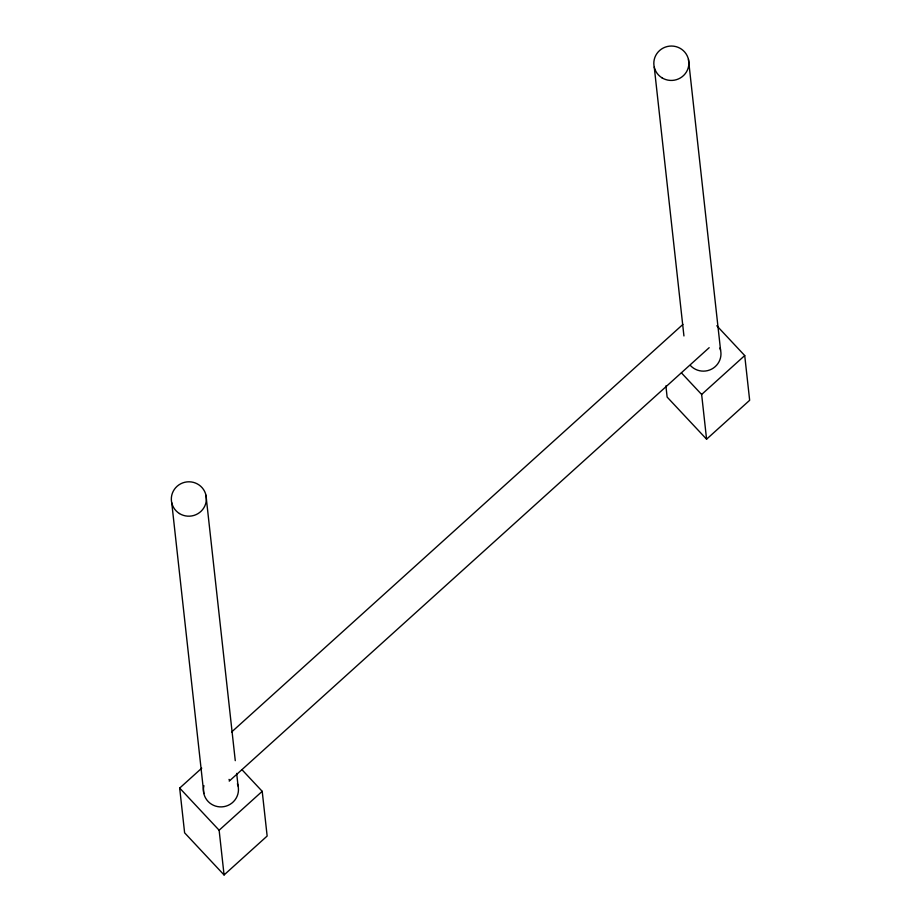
<?xml version="1.0" encoding="UTF-8"?>
<svg xmlns="http://www.w3.org/2000/svg" width="921" height="921" viewBox="0 0 921 921"><rect width="100%" height="100%" fill="white"/><g stroke="black" fill="none" stroke-linecap="round" stroke-linejoin="round"><path stroke-width="1.38" d="M231.632 731.976L682.91 324.422M242.004 769.737L262.209 791.323L267.148 836.038L224.068 874.95L184.614 832.814L179.676 788.088L201.745 768.16M230.262 780.191L709.17 347.689M224.068 874.95L219.129 830.224L262.209 791.323M744.721 355.564L749.659 400.29L706.58 439.19L701.641 394.476L744.721 355.564L716.814 325.758M681.436 372.89L701.641 394.476M706.58 439.19L667.126 397.066L665.895 385.876M179.676 788.088L219.129 830.224M688.471 59.451L720.567 350.164M654.244 67.026L683.935 335.958M205.959 495.21L235.269 760.654M236.674 773.41L238.055 785.912M171.743 502.785L203.829 793.488M719.923 348A17.534 17.2 -6.3 0 1 690.531 365.625M237.411 783.759A17.534 17.2 -6.3 0 1 221.892 806.877A17.534 17.2 -6.3 0 1 203.921 785.671M229.03 779.385A17.534 2.003 47.9 0 1 229.225 781.123M661.934 77.79A17.534 17.2 -6.3 0 0 688.862 63.929A17.534 17.2 -6.3 0 0 663.27 48.007A17.534 17.2 -6.3 0 0 661.934 77.79M179.434 513.538A17.534 17.2 -6.3 0 0 206.362 499.677A17.534 17.2 -6.3 0 0 180.758 483.767A17.534 17.2 -6.3 0 0 179.434 513.538"/></g></svg>
